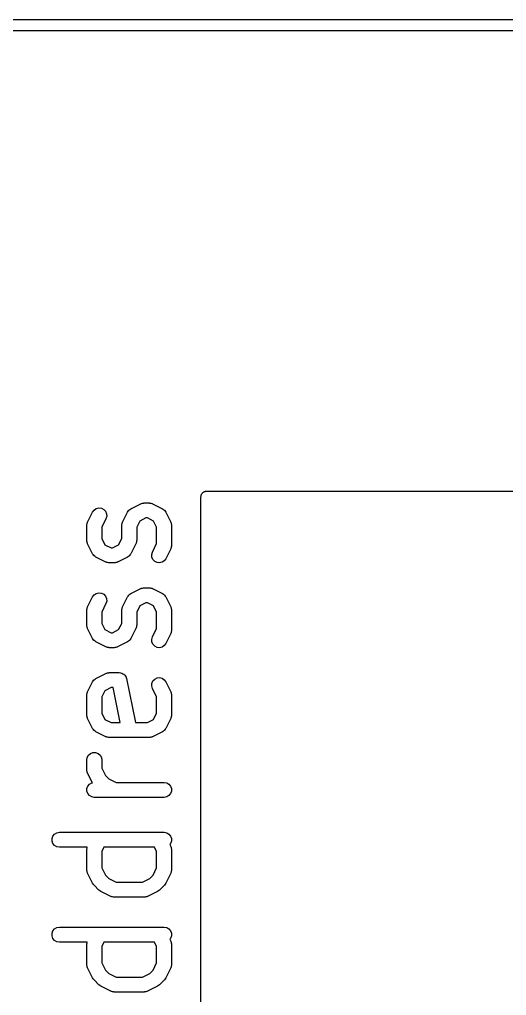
# Model space of a CAD drawing. Extents: x -0.1 to 56.2, y -70.1 to 0.1.
# Drawn here: x 29.4 to 35.91, y -12.96 to 0.07 of the extents above; entities that cross this region are included whole.
import ezdxf

# ---------------------------------------------------------------- set-up
doc = ezdxf.new("R2010")
doc.units = 0
doc.header["$MEASUREMENT"] = 0
doc.layers.add('BLACK', color=7, linetype='CONTINUOUS')

msp = doc.modelspace()

# ---------------------------------------------------------------- linework, layer by layer
at = {"layer": 'BLACK', "linetype": 'CONTINUOUS'}
for p, q in [((12.2934, 0.075), (37.7066, 0.075)), ((37.6955, -0.075), (12.3024, -0.075)), ((31.835, -6.2625), (31.8393, -6.25747)), ((31.8393, -6.25747), (31.8425, -6.25179)), ((31.8425, -6.25179), (31.8476, -6.24757)), ((31.8476, -6.24757), (31.8518, -6.24255)), ((31.8518, -6.24255), (31.8575, -6.23927)), ((31.8575, -6.23927), (31.8625, -6.23505)), ((31.8625, -6.23505), (31.8687, -6.2328)), ((31.8687, -6.2328), (31.8743, -6.22952)), ((31.8743, -6.22952), (31.8808, -6.22838)), ((31.8808, -6.22838), (31.887, -6.22614)), ((31.887, -6.22614), (31.8935, -6.22614)), ((31.8935, -6.22614), (31.9, -6.225)), ((31.9, -6.225), (39.9, -6.225)), ((31.0325, -6.38936), (31.044, -6.38733)), ((31.044, -6.38733), (31.0552, -6.38399)), ((31.0552, -6.38399), (31.061, -6.38433)), ((31.061, -6.38433), (31.0667, -6.38333)), ((31.0667, -6.38333), (31.1333, -6.38333)), ((31.1333, -6.38333), (31.139, -6.38433)), ((31.139, -6.38433), (31.1448, -6.38399)), ((31.1448, -6.38399), (31.156, -6.38733)), ((31.156, -6.38733), (31.1675, -6.38936)), ((31.825, -6.3), (31.8261, -6.29354)), ((31.825, -14.3), (31.825, -6.3)), ((31.8261, -6.28698), (31.8284, -6.28081)), ((31.8261, -6.29354), (31.8261, -6.28698)), ((31.8284, -6.28081), (31.8295, -6.27435)), ((31.8295, -6.27435), (31.8328, -6.26867)), ((31.8328, -6.26867), (31.835, -6.2625)), ((30.3106, -6.63861), (30.3772, -6.50528)), ((30.3772, -6.50528), (30.3979, -6.47738)), ((30.3979, -6.47738), (30.4269, -6.45825)), ((30.4269, -6.45825), (30.4607, -6.45018)), ((30.4607, -6.45018), (30.4952, -6.45415)), ((30.4952, -6.45415), (30.5262, -6.46968)), ((30.5262, -6.46968), (30.5501, -6.4949)), ((30.5501, -6.4949), (30.5639, -6.52676)), ((30.7772, -6.63861), (30.8439, -6.50528)), ((30.8439, -6.50528), (30.8526, -6.49348)), ((30.8526, -6.49348), (30.8607, -6.48125)), ((30.8607, -6.48125), (30.8629, -6.4796)), ((30.8629, -6.4796), (30.8646, -6.47738)), ((30.8646, -6.47738), (30.8768, -6.4693)), ((30.8768, -6.4693), (30.8886, -6.46056)), ((30.8886, -6.46056), (31.0219, -6.39389)), ((31.0219, -6.39389), (31.0275, -6.39225)), ((31.0275, -6.39225), (31.0325, -6.38936)), ((31.1675, -6.38936), (31.1725, -6.39225)), ((31.1725, -6.39225), (31.1781, -6.39389)), ((31.1781, -6.39389), (31.3114, -6.46056)), ((31.3114, -6.46056), (31.3232, -6.4693)), ((31.3232, -6.4693), (31.3354, -6.47738)), ((31.3354, -6.47738), (31.3371, -6.4796)), ((31.3371, -6.4796), (31.3393, -6.48125)), ((31.3393, -6.48125), (31.3474, -6.49348)), ((31.3474, -6.49348), (31.3561, -6.50528)), ((31.3561, -6.50528), (31.4228, -6.63861)), ((30.304, -6.66067), (30.306, -6.64913)), ((30.306, -6.64913), (30.3089, -6.64414)), ((30.3089, -6.64414), (30.3106, -6.63861)), ((30.5561, -6.59472), (30.5, -6.70694)), ((30.566, -6.56143), (30.5561, -6.59472)), ((30.5639, -6.52676), (30.566, -6.56143)), ((30.7707, -6.66067), (30.7727, -6.64913)), ((30.7727, -6.64913), (30.7756, -6.64414)), ((30.7756, -6.64414), (30.7772, -6.63861)), ((31.0079, -6.62454), (30.9667, -6.70694)), ((31.0903, -6.58333), (31.0079, -6.62454)), ((31.1097, -6.58333), (31.0903, -6.58333)), ((31.1921, -6.62454), (31.1097, -6.58333)), ((31.2333, -6.70694), (31.1921, -6.62454)), ((31.4228, -6.63861), (31.4244, -6.64414)), ((31.4244, -6.64414), (31.4273, -6.64913)), ((31.4273, -6.64913), (31.4293, -6.66067)), ((30.3, -6.68333), (30.301, -6.67765)), ((30.3, -6.88333), (30.3, -6.68333)), ((30.3007, -6.6719), (30.304, -6.66067)), ((30.301, -6.67765), (30.3007, -6.6719)), ((30.5, -6.70694), (30.5, -6.85973)), ((30.7667, -6.68333), (30.7677, -6.67765)), ((30.7667, -6.85973), (30.7667, -6.68333)), ((30.7673, -6.6719), (30.7707, -6.66067)), ((30.7677, -6.67765), (30.7673, -6.6719)), ((30.9667, -6.70694), (30.9667, -6.88333)), ((31.2333, -6.92639), (31.2333, -6.70694)), ((31.4293, -6.66067), (31.4327, -6.6719)), ((31.4327, -6.6719), (31.4323, -6.67765)), ((31.4323, -6.67765), (31.4333, -6.68333)), ((31.4333, -6.68333), (31.4333, -6.95)), ((30.301, -6.88901), (30.3, -6.88333)), ((30.3007, -6.89477), (30.301, -6.88901)), ((30.304, -6.906), (30.3007, -6.89477)), ((30.306, -6.91753), (30.304, -6.906)), ((30.5, -6.85973), (30.5412, -6.94213)), ((30.7255, -6.94213), (30.7667, -6.85973)), ((30.9627, -6.90599), (30.9606, -6.91753)), ((30.966, -6.89476), (30.9627, -6.90599)), ((30.9667, -6.88333), (30.9657, -6.88901)), ((30.9657, -6.88901), (30.966, -6.89476)), ((30.3089, -6.92253), (30.306, -6.91753)), ((30.3106, -6.92805), (30.3089, -6.92253)), ((30.3772, -7.06139), (30.3106, -6.92805)), ((30.5412, -6.94213), (30.6236, -6.98333)), ((30.6236, -6.98333), (30.6431, -6.98333)), ((30.6431, -6.98333), (30.7255, -6.94213)), ((30.9561, -6.92805), (30.8894, -7.06139)), ((30.9578, -6.92253), (30.9561, -6.92805)), ((30.9606, -6.91753), (30.9578, -6.92253)), ((31.1673, -7.0719), (31.1772, -7.03861)), ((31.1772, -7.03861), (31.2333, -6.92639)), ((31.4228, -6.99472), (31.3561, -7.12805)), ((31.4244, -6.98919), (31.4228, -6.99472)), ((31.4273, -6.9842), (31.4244, -6.98919)), ((31.4293, -6.97267), (31.4273, -6.9842)), ((31.4327, -6.96143), (31.4293, -6.97267)), ((31.4333, -6.95), (31.4323, -6.95568)), ((31.4323, -6.95568), (31.4327, -6.96143)), ((30.386, -7.07318), (30.3772, -7.06139)), ((30.3941, -7.08542), (30.386, -7.07318)), ((30.3963, -7.08706), (30.3941, -7.08542)), ((30.3979, -7.08928), (30.3963, -7.08706)), ((30.4102, -7.09737), (30.3979, -7.08928)), ((30.4219, -7.10611), (30.4102, -7.09737)), ((30.5553, -7.17278), (30.4219, -7.10611)), ((30.8447, -7.10611), (30.7114, -7.17278)), ((30.8565, -7.09736), (30.8447, -7.10611)), ((30.8688, -7.08928), (30.8565, -7.09736)), ((30.8704, -7.08706), (30.8688, -7.08928)), ((30.8726, -7.08542), (30.8704, -7.08706)), ((30.8807, -7.07318), (30.8726, -7.08542)), ((30.8894, -7.06139), (30.8807, -7.07318)), ((31.1694, -7.10657), (31.1673, -7.0719)), ((31.1832, -7.13843), (31.1694, -7.10657)), ((31.2071, -7.16365), (31.1832, -7.13843)), ((31.2382, -7.17918), (31.2071, -7.16365)), ((31.3354, -7.15595), (31.3064, -7.17508)), ((31.3561, -7.12805), (31.3354, -7.15595)), ((30.5608, -7.17442), (30.5553, -7.17278)), ((30.5658, -7.1773), (30.5608, -7.17442)), ((30.5773, -7.17934), (30.5658, -7.1773)), ((30.5886, -7.18268), (30.5773, -7.17934)), ((30.5943, -7.18233), (30.5886, -7.18268)), ((30.6, -7.18333), (30.5943, -7.18233)), ((30.6667, -7.18333), (30.6, -7.18333)), ((30.6723, -7.18233), (30.6667, -7.18333)), ((30.6781, -7.18268), (30.6723, -7.18233)), ((30.6893, -7.17934), (30.6781, -7.18268)), ((30.7009, -7.1773), (30.6893, -7.17934)), ((30.7059, -7.17442), (30.7009, -7.1773)), ((30.7114, -7.17278), (30.7059, -7.17442)), ((31.2727, -7.18315), (31.2382, -7.17918)), ((31.3064, -7.17508), (31.2727, -7.18315)), ((30.8886, -7.59389), (31.0219, -7.52722)), ((31.0219, -7.52722), (31.0275, -7.52558)), ((31.0275, -7.52558), (31.0325, -7.5227)), ((31.0325, -7.5227), (31.044, -7.52066)), ((31.044, -7.52066), (31.0552, -7.51732)), ((31.0552, -7.51732), (31.061, -7.51767)), ((31.061, -7.51767), (31.0667, -7.51667)), ((31.0667, -7.51667), (31.1333, -7.51667)), ((31.1333, -7.51667), (31.139, -7.51767)), ((31.139, -7.51767), (31.1448, -7.51732)), ((31.1448, -7.51732), (31.156, -7.52066)), ((31.156, -7.52066), (31.1675, -7.5227)), ((31.1675, -7.5227), (31.1725, -7.52558)), ((31.1725, -7.52558), (31.1781, -7.52722)), ((31.1781, -7.52722), (31.3114, -7.59389)), ((30.3106, -7.77194), (30.3772, -7.63861)), ((30.3772, -7.63861), (30.3979, -7.61072)), ((30.3979, -7.61072), (30.4269, -7.59158)), ((30.4269, -7.59158), (30.4607, -7.58351)), ((30.4607, -7.58351), (30.4952, -7.58748)), ((30.4952, -7.58748), (30.5262, -7.60301)), ((30.5262, -7.60301), (30.5501, -7.62823)), ((30.5501, -7.62823), (30.5639, -7.6601)), ((30.5639, -7.6601), (30.566, -7.69476)), ((30.7772, -7.77194), (30.8439, -7.63861)), ((30.8439, -7.63861), (30.8526, -7.62682)), ((30.8526, -7.62682), (30.8607, -7.61458)), ((30.8607, -7.61458), (30.8629, -7.61293)), ((30.8629, -7.61293), (30.8646, -7.61072)), ((30.8646, -7.61072), (30.8768, -7.60264)), ((30.8768, -7.60264), (30.8886, -7.59389)), ((31.3114, -7.59389), (31.3232, -7.60264)), ((31.3232, -7.60264), (31.3354, -7.61072)), ((31.3354, -7.61072), (31.3371, -7.61293)), ((31.3371, -7.61293), (31.3393, -7.61458)), ((31.3393, -7.61458), (31.3474, -7.62682)), ((31.3474, -7.62682), (31.3561, -7.63861)), ((31.3561, -7.63861), (31.4228, -7.77194)), ((30.3, -7.81667), (30.301, -7.81099)), ((30.3, -8.01667), (30.3, -7.81667)), ((30.3007, -7.80523), (30.304, -7.794)), ((30.301, -7.81099), (30.3007, -7.80523)), ((30.304, -7.794), (30.306, -7.78246)), ((30.306, -7.78246), (30.3089, -7.77747)), ((30.3089, -7.77747), (30.3106, -7.77194)), ((30.5561, -7.72805), (30.5, -7.84027)), ((30.566, -7.69476), (30.5561, -7.72805)), ((30.7667, -7.81667), (30.7677, -7.81099)), ((30.7667, -7.99306), (30.7667, -7.81667)), ((30.7673, -7.80523), (30.7707, -7.794)), ((30.7677, -7.81099), (30.7673, -7.80523)), ((30.7707, -7.794), (30.7727, -7.78246)), ((30.7727, -7.78246), (30.7756, -7.77747)), ((30.7756, -7.77747), (30.7772, -7.77194)), ((31.0079, -7.75787), (30.9667, -7.84027)), ((31.0903, -7.71667), (31.0079, -7.75787)), ((31.1097, -7.71667), (31.0903, -7.71667)), ((31.1921, -7.75787), (31.1097, -7.71667)), ((31.2333, -7.84027), (31.1921, -7.75787)), ((31.4228, -7.77194), (31.4244, -7.77747)), ((31.4244, -7.77747), (31.4273, -7.78246)), ((31.4273, -7.78246), (31.4293, -7.794)), ((31.4293, -7.794), (31.4327, -7.80523)), ((31.4327, -7.80523), (31.4323, -7.81099)), ((31.4323, -7.81099), (31.4333, -7.81667)), ((31.4333, -7.81667), (31.4333, -8.08333)), ((30.5, -7.84027), (30.5, -7.99306)), ((30.9667, -7.84027), (30.9667, -8.01667)), ((31.2333, -8.05973), (31.2333, -7.84027)), ((30.301, -8.02234), (30.3, -8.01667)), ((30.3007, -8.0281), (30.301, -8.02234)), ((30.304, -8.03933), (30.3007, -8.0281)), ((30.306, -8.05087), (30.304, -8.03933)), ((30.3089, -8.05586), (30.306, -8.05087)), ((30.3106, -8.06139), (30.3089, -8.05586)), ((30.3772, -8.19472), (30.3106, -8.06139)), ((30.5, -7.99306), (30.5412, -8.07546)), ((30.5412, -8.07546), (30.6236, -8.11667)), ((30.6431, -8.11667), (30.7255, -8.07546)), ((30.7255, -8.07546), (30.7667, -7.99306)), ((30.9561, -8.06139), (30.8894, -8.19472)), ((30.9578, -8.05586), (30.9561, -8.06139)), ((30.9606, -8.05087), (30.9578, -8.05586)), ((30.9627, -8.03933), (30.9606, -8.05087)), ((30.966, -8.0281), (30.9627, -8.03933)), ((30.9667, -8.01667), (30.9657, -8.02234)), ((30.9657, -8.02234), (30.966, -8.0281)), ((31.1772, -8.17194), (31.2333, -8.05973)), ((31.4333, -8.08333), (31.4323, -8.08901)), ((30.386, -8.2065), (30.3772, -8.19472)), ((30.3941, -8.21875), (30.386, -8.2065)), ((30.6236, -8.11667), (30.6431, -8.11667)), ((30.8807, -8.20651), (30.8726, -8.21875)), ((30.8894, -8.19472), (30.8807, -8.20651)), ((31.1673, -8.20523), (31.1772, -8.17194)), ((31.1694, -8.2399), (31.1673, -8.20523)), ((31.4228, -8.12805), (31.3561, -8.26139)), ((31.4244, -8.12253), (31.4228, -8.12805)), ((31.4273, -8.11754), (31.4244, -8.12253)), ((31.4293, -8.106), (31.4273, -8.11754)), ((31.4327, -8.09477), (31.4293, -8.106)), ((31.4323, -8.08901), (31.4327, -8.09477)), ((30.3963, -8.2204), (30.3941, -8.21875)), ((30.3979, -8.22261), (30.3963, -8.2204)), ((30.4102, -8.2307), (30.3979, -8.22261)), ((30.4219, -8.23944), (30.4102, -8.2307)), ((30.5553, -8.30611), (30.4219, -8.23944)), ((30.5608, -8.30775), (30.5553, -8.30611)), ((30.5658, -8.31063), (30.5608, -8.30775)), ((30.5773, -8.31267), (30.5658, -8.31063)), ((30.5886, -8.31601), (30.5773, -8.31267)), ((30.5943, -8.31566), (30.5886, -8.31601)), ((30.6, -8.31667), (30.5943, -8.31566)), ((30.6667, -8.31667), (30.6, -8.31667)), ((30.6723, -8.31566), (30.6667, -8.31667)), ((30.6781, -8.31601), (30.6723, -8.31566)), ((30.6893, -8.31267), (30.6781, -8.31601)), ((30.7009, -8.31063), (30.6893, -8.31267)), ((30.7059, -8.30775), (30.7009, -8.31063)), ((30.7114, -8.30611), (30.7059, -8.30775)), ((30.8447, -8.23944), (30.7114, -8.30611)), ((30.8565, -8.2307), (30.8447, -8.23944)), ((30.8688, -8.22261), (30.8565, -8.2307)), ((30.8704, -8.2204), (30.8688, -8.22261)), ((30.8726, -8.21875), (30.8704, -8.2204)), ((31.1832, -8.27177), (31.1694, -8.2399)), ((31.2071, -8.29698), (31.1832, -8.27177)), ((31.2382, -8.31252), (31.2071, -8.29698)), ((31.2727, -8.31649), (31.2382, -8.31252)), ((31.3064, -8.30842), (31.2727, -8.31649)), ((31.3354, -8.28928), (31.3064, -8.30842)), ((31.3561, -8.26139), (31.3354, -8.28928)), ((30.4102, -8.73597), (30.4219, -8.72722)), ((30.4219, -8.72722), (30.5553, -8.66056)), ((30.5553, -8.66056), (30.5608, -8.65891)), ((30.5608, -8.65891), (30.5658, -8.65603)), ((30.5658, -8.65603), (30.5773, -8.654)), ((30.5773, -8.654), (30.5886, -8.65066)), ((30.5886, -8.65066), (30.5943, -8.651)), ((30.5943, -8.651), (30.6, -8.65)), ((30.6, -8.65), (30.7333, -8.65)), ((30.7333, -8.65), (30.7493, -8.65282)), ((30.7493, -8.65282), (30.7654, -8.65527)), ((30.7654, -8.65527), (30.7664, -8.65583)), ((30.7664, -8.65583), (30.7675, -8.65603)), ((30.7675, -8.65603), (30.7816, -8.66414)), ((30.7816, -8.66414), (30.7958, -8.67195)), ((30.7958, -8.67195), (30.7966, -8.67282)), ((30.7966, -8.67282), (30.7976, -8.6734)), ((30.7976, -8.6734), (30.8081, -8.68584)), ((30.8081, -8.68584), (30.8188, -8.69803)), ((30.8188, -8.69803), (30.8192, -8.69911)), ((30.8192, -8.69911), (30.8199, -8.7)), ((30.8199, -8.7), (30.8255, -8.71527)), ((30.8255, -8.71527), (30.8314, -8.73039)), ((30.8314, -8.73039), (30.9486, -9.31667)), ((31.2071, -8.73635), (31.2382, -8.72082)), ((31.2382, -8.72082), (31.2727, -8.71684)), ((31.2727, -8.71684), (31.3064, -8.72491)), ((31.3064, -8.72491), (31.3354, -8.74405)), ((30.3106, -8.90528), (30.3772, -8.77195)), ((30.3772, -8.77195), (30.386, -8.76016)), ((30.386, -8.76016), (30.3941, -8.74791)), ((30.3941, -8.74791), (30.3963, -8.74627)), ((30.3963, -8.74627), (30.3979, -8.74405)), ((30.3979, -8.74405), (30.4102, -8.73597)), ((30.6236, -8.85), (30.5412, -8.8912)), ((30.6514, -8.85), (30.6236, -8.85)), ((30.7447, -9.31667), (30.6514, -8.85)), ((31.1673, -8.8281), (31.1694, -8.79343)), ((31.1772, -8.86139), (31.1673, -8.8281)), ((31.1694, -8.79343), (31.1832, -8.76157)), ((31.2333, -8.97361), (31.1772, -8.86139)), ((31.1832, -8.76157), (31.2071, -8.73635)), ((31.3354, -8.74405), (31.3561, -8.77194)), ((31.3561, -8.77194), (31.4228, -8.90528)), ((30.3, -8.95), (30.301, -8.94432)), ((30.3, -9.21667), (30.3, -8.95)), ((30.3007, -8.93857), (30.304, -8.92734)), ((30.301, -8.94432), (30.3007, -8.93857)), ((30.304, -8.92734), (30.306, -8.9158)), ((30.306, -8.9158), (30.3089, -8.91081)), ((30.3089, -8.91081), (30.3106, -8.90528)), ((30.5412, -8.8912), (30.5, -8.97361)), ((30.5, -8.97361), (30.5, -9.19306)), ((31.2333, -9.19306), (31.2333, -8.97361)), ((31.4228, -8.90528), (31.4244, -8.91081)), ((31.4244, -8.91081), (31.4273, -8.9158)), ((31.4273, -8.9158), (31.4293, -8.92734)), ((31.4293, -8.92734), (31.4327, -8.93857)), ((31.4327, -8.93857), (31.4323, -8.94432)), ((31.4323, -8.94432), (31.4333, -8.95)), ((31.4333, -8.95), (31.4333, -9.21667)), ((30.301, -9.22234), (30.3, -9.21667)), ((30.3007, -9.2281), (30.301, -9.22234)), ((30.304, -9.23933), (30.3007, -9.2281)), ((30.306, -9.25087), (30.304, -9.23933)), ((30.3089, -9.25586), (30.306, -9.25087)), ((30.3106, -9.26139), (30.3089, -9.25586)), ((30.5, -9.19306), (30.5412, -9.27546)), ((31.1921, -9.27546), (31.2333, -9.19306)), ((31.4244, -9.25586), (31.4228, -9.26139)), ((31.4273, -9.25087), (31.4244, -9.25586)), ((31.4293, -9.23933), (31.4273, -9.25087)), ((31.4327, -9.2281), (31.4293, -9.23933)), ((31.4333, -9.21667), (31.4323, -9.22234)), ((31.4323, -9.22234), (31.4327, -9.2281)), ((30.3772, -9.39472), (30.3106, -9.26139)), ((30.5412, -9.27546), (30.6236, -9.31667)), ((30.6236, -9.31667), (30.7447, -9.31667)), ((30.9486, -9.31667), (31.1097, -9.31667)), ((31.1097, -9.31667), (31.1921, -9.27546)), ((31.4228, -9.26139), (31.3561, -9.39472)), ((30.386, -9.4065), (30.3772, -9.39472)), ((30.3941, -9.41875), (30.386, -9.4065)), ((30.3963, -9.4204), (30.3941, -9.41875)), ((30.3979, -9.42262), (30.3963, -9.4204)), ((30.4102, -9.4307), (30.3979, -9.42262)), ((30.4219, -9.43944), (30.4102, -9.4307)), ((30.5553, -9.50611), (30.4219, -9.43944)), ((30.5608, -9.50775), (30.5553, -9.50611)), ((30.5658, -9.51063), (30.5608, -9.50775)), ((30.5773, -9.51267), (30.5658, -9.51063)), ((30.5886, -9.51601), (30.5773, -9.51267)), ((30.5943, -9.51567), (30.5886, -9.51601)), ((30.6, -9.51667), (30.5943, -9.51567)), ((31.1333, -9.51667), (30.6, -9.51667)), ((31.139, -9.51567), (31.1333, -9.51667)), ((31.1448, -9.51601), (31.139, -9.51567)), ((31.156, -9.51267), (31.1448, -9.51601)), ((31.1675, -9.51063), (31.156, -9.51267)), ((31.1725, -9.50775), (31.1675, -9.51063)), ((31.1781, -9.50611), (31.1725, -9.50775)), ((31.3114, -9.43944), (31.1781, -9.50611)), ((31.3232, -9.43069), (31.3114, -9.43944)), ((31.3354, -9.42262), (31.3232, -9.43069)), ((31.3371, -9.4204), (31.3354, -9.42262)), ((31.3393, -9.41875), (31.3371, -9.4204)), ((31.3474, -9.40651), (31.3393, -9.41875)), ((31.3561, -9.39472), (31.3474, -9.40651)), ((30.306, -9.78246), (30.3234, -9.75239)), ((30.3234, -9.75239), (30.35, -9.73006)), ((30.35, -9.73006), (30.3826, -9.71819)), ((30.3826, -9.71819), (30.4174, -9.71819)), ((30.4174, -9.71819), (30.45, -9.73006)), ((30.45, -9.73006), (30.4766, -9.75239)), ((30.4766, -9.75239), (30.494, -9.78246)), ((30.3, -9.81667), (30.306, -9.78246)), ((30.3, -9.95), (30.3, -9.81667)), ((30.494, -9.78246), (30.5, -9.81667)), ((30.5, -9.81667), (30.5, -9.92639)), ((30.301, -9.95568), (30.3, -9.95)), ((30.3007, -9.96143), (30.301, -9.95568)), ((30.304, -9.97266), (30.3007, -9.96143)), ((30.306, -9.9842), (30.304, -9.97266)), ((30.3089, -9.98919), (30.306, -9.9842)), ((30.3106, -9.99472), (30.3089, -9.98919)), ((30.3738, -10.1213), (30.3106, -9.99472)), ((30.5, -9.92639), (30.5489, -10.0241)), ((30.5489, -10.0241), (30.5926, -10.0678)), ((30.3015, -10.1993), (30.3134, -10.1667)), ((30.3134, -10.1667), (30.3357, -10.1401)), ((30.3357, -10.1401), (30.3658, -10.1227)), ((30.3658, -10.1227), (30.3738, -10.1213)), ((30.5926, -10.0678), (30.6903, -10.1167)), ((30.6903, -10.1167), (31.3333, -10.1167)), ((31.3333, -10.1167), (31.3675, -10.1227)), ((31.3675, -10.1227), (31.3976, -10.1401)), ((31.3976, -10.1401), (31.4199, -10.1667)), ((31.4199, -10.1667), (31.4318, -10.1993)), ((30.3015, -10.234), (30.3015, -10.1993)), ((30.3134, -10.2667), (30.3015, -10.234)), ((30.3357, -10.2933), (30.3134, -10.2667)), ((30.3658, -10.3106), (30.3357, -10.2933)), ((31.3976, -10.2933), (31.3675, -10.3106)), ((31.4199, -10.2667), (31.3976, -10.2933)), ((31.4318, -10.234), (31.4199, -10.2667)), ((31.4318, -10.1993), (31.4318, -10.234)), ((30.4, -10.3167), (30.3658, -10.3106)), ((31.3333, -10.3167), (30.4, -10.3167)), ((31.3675, -10.3106), (31.3333, -10.3167)), ((29.8467, -10.8333), (29.8691, -10.8067)), ((29.8691, -10.8067), (29.8991, -10.7894)), ((29.8991, -10.7894), (29.9333, -10.7833)), ((29.9333, -10.7833), (31.3333, -10.7833)), ((31.3333, -10.7833), (31.3675, -10.7894)), ((31.3675, -10.7894), (31.3976, -10.8067)), ((31.3976, -10.8067), (31.4199, -10.8333)), ((29.8349, -10.866), (29.8467, -10.8333)), ((29.8349, -10.9007), (29.8349, -10.866)), ((29.8467, -10.9333), (29.8349, -10.9007)), ((29.8691, -10.9599), (29.8467, -10.9333)), ((31.4199, -10.9333), (31.4096, -10.9456)), ((31.4096, -10.9456), (31.4228, -10.9719)), ((31.4199, -10.8333), (31.4318, -10.866)), ((31.4318, -10.9007), (31.4199, -10.9333)), ((31.4318, -10.866), (31.4318, -10.9007)), ((29.8991, -10.9773), (29.8691, -10.9599)), ((29.9333, -10.9833), (29.8991, -10.9773)), ((30.3059, -10.9833), (29.9333, -10.9833)), ((30.3, -11.0167), (30.301, -11.011)), ((30.3, -11.2833), (30.3, -11.0167)), ((30.3007, -11.0052), (30.304, -10.994)), ((30.301, -11.011), (30.3007, -11.0052)), ((30.304, -10.994), (30.3059, -10.9833)), ((30.5285, -10.9833), (30.5, -11.0403)), ((30.5, -11.0403), (30.5, -11.2597)), ((31.2049, -10.9833), (30.5285, -10.9833)), ((31.2333, -11.0403), (31.2049, -10.9833)), ((31.2333, -11.2597), (31.2333, -11.0403)), ((31.4228, -10.9719), (31.4244, -10.9775)), ((31.4244, -10.9775), (31.4273, -10.9825)), ((31.4273, -10.9825), (31.4293, -10.994)), ((31.4293, -10.994), (31.4327, -11.0052)), ((31.4327, -11.0052), (31.4323, -11.011)), ((31.4323, -11.011), (31.4333, -11.0167)), ((31.4333, -11.0167), (31.4333, -11.2833)), ((30.301, -11.289), (30.3, -11.2833)), ((30.3007, -11.2948), (30.301, -11.289)), ((30.304, -11.306), (30.3007, -11.2948)), ((30.306, -11.3175), (30.304, -11.306)), ((30.3089, -11.3225), (30.306, -11.3175)), ((30.3106, -11.3281), (30.3089, -11.3225)), ((30.3772, -11.4614), (30.3106, -11.3281)), ((30.5, -11.2597), (30.5489, -11.3574)), ((31.1845, -11.3574), (31.2333, -11.2597)), ((31.4228, -11.3281), (31.3561, -11.4614)), ((31.4244, -11.3225), (31.4228, -11.3281)), ((31.4273, -11.3175), (31.4244, -11.3225)), ((31.4293, -11.306), (31.4273, -11.3175)), ((31.4327, -11.2948), (31.4293, -11.306)), ((31.4333, -11.2833), (31.4323, -11.289)), ((31.4323, -11.289), (31.4327, -11.2948)), ((30.3868, -11.4742), (30.3772, -11.4614)), ((30.5489, -11.3574), (30.5926, -11.4011)), ((30.5926, -11.4011), (30.6903, -11.45)), ((30.6903, -11.45), (31.0431, -11.45)), ((31.0431, -11.45), (31.1408, -11.4011)), ((31.1408, -11.4011), (31.1845, -11.3574)), ((31.3561, -11.4614), (31.3466, -11.4743)), ((30.396, -11.4874), (30.3868, -11.4742)), ((30.4626, -11.554), (30.396, -11.4874)), ((30.4757, -11.5632), (30.4626, -11.554)), ((30.4886, -11.5728), (30.4757, -11.5632)), ((30.6219, -11.6394), (30.4886, -11.5728)), ((31.2447, -11.5728), (31.1114, -11.6394)), ((31.2576, -11.5632), (31.2447, -11.5728)), ((31.2707, -11.554), (31.2576, -11.5632)), ((31.3374, -11.4874), (31.2707, -11.554)), ((31.3466, -11.4743), (31.3374, -11.4874)), ((30.6275, -11.6411), (30.6219, -11.6394)), ((30.6325, -11.644), (30.6275, -11.6411)), ((30.644, -11.646), (30.6325, -11.644)), ((30.6552, -11.6493), (30.644, -11.646)), ((30.661, -11.649), (30.6552, -11.6493)), ((30.6667, -11.65), (30.661, -11.649)), ((31.0667, -11.65), (30.6667, -11.65)), ((31.0723, -11.649), (31.0667, -11.65)), ((31.0781, -11.6493), (31.0723, -11.649)), ((31.0893, -11.646), (31.0781, -11.6493)), ((31.1009, -11.644), (31.0893, -11.646)), ((31.1059, -11.6411), (31.1009, -11.644)), ((31.1114, -11.6394), (31.1059, -11.6411)), ((29.8349, -12.1326), (29.8467, -12.1)), ((29.8467, -12.1), (29.8691, -12.0734)), ((29.8691, -12.0734), (29.8991, -12.056)), ((29.8991, -12.056), (29.9333, -12.05)), ((29.9333, -12.05), (31.3333, -12.05)), ((31.3333, -12.05), (31.3675, -12.056)), ((31.3675, -12.056), (31.3976, -12.0734)), ((31.3976, -12.0734), (31.4199, -12.1)), ((31.4199, -12.1), (31.4318, -12.1326)), ((29.8349, -12.1674), (29.8349, -12.1326)), ((29.8467, -12.2), (29.8349, -12.1674)), ((29.8691, -12.2266), (29.8467, -12.2)), ((29.8991, -12.244), (29.8691, -12.2266)), ((29.9333, -12.25), (29.8991, -12.244)), ((30.3059, -12.25), (29.9333, -12.25)), ((30.304, -12.2607), (30.3059, -12.25)), ((30.5285, -12.25), (30.5, -12.3069)), ((31.2049, -12.25), (30.5285, -12.25)), ((31.2333, -12.3069), (31.2049, -12.25)), ((31.4199, -12.2), (31.4096, -12.2123)), ((31.4096, -12.2123), (31.4228, -12.2386)), ((31.4318, -12.1674), (31.4199, -12.2)), ((31.4228, -12.2386), (31.4244, -12.2441)), ((31.4244, -12.2441), (31.4273, -12.2491)), ((31.4273, -12.2491), (31.4293, -12.2607)), ((31.4318, -12.1326), (31.4318, -12.1674)), ((30.3, -12.2833), (30.301, -12.2777)), ((30.3, -12.55), (30.3, -12.2833)), ((30.3007, -12.2719), (30.304, -12.2607)), ((30.301, -12.2777), (30.3007, -12.2719)), ((30.5, -12.3069), (30.5, -12.5264)), ((31.2333, -12.5264), (31.2333, -12.3069)), ((31.4293, -12.2607), (31.4327, -12.2719)), ((31.4327, -12.2719), (31.4323, -12.2777)), ((31.4323, -12.2777), (31.4333, -12.2833)), ((31.4333, -12.2833), (31.4333, -12.55)), ((30.301, -12.5557), (30.3, -12.55)), ((30.3007, -12.5614), (30.301, -12.5557)), ((30.304, -12.5727), (30.3007, -12.5614)), ((30.306, -12.5842), (30.304, -12.5727)), ((30.3089, -12.5892), (30.306, -12.5842)), ((30.3106, -12.5947), (30.3089, -12.5892)), ((30.3772, -12.7281), (30.3106, -12.5947)), ((30.5, -12.5264), (30.5489, -12.6241)), ((30.5489, -12.6241), (30.5926, -12.6678)), ((31.1408, -12.6678), (31.1845, -12.6241)), ((31.1845, -12.6241), (31.2333, -12.5264)), ((31.4228, -12.5947), (31.3561, -12.7281)), ((31.4244, -12.5892), (31.4228, -12.5947)), ((31.4273, -12.5842), (31.4244, -12.5892)), ((31.4293, -12.5727), (31.4273, -12.5842)), ((31.4327, -12.5614), (31.4293, -12.5727)), ((31.4333, -12.55), (31.4323, -12.5557)), ((31.4323, -12.5557), (31.4327, -12.5614)), ((30.3868, -12.7409), (30.3772, -12.7281)), ((30.396, -12.754), (30.3868, -12.7409)), ((30.4626, -12.8207), (30.396, -12.754)), ((30.5926, -12.6678), (30.6903, -12.7167)), ((30.6903, -12.7167), (31.0431, -12.7167)), ((31.0431, -12.7167), (31.1408, -12.6678)), ((31.3374, -12.754), (31.2707, -12.8207)), ((31.3466, -12.7409), (31.3374, -12.754)), ((31.3561, -12.7281), (31.3466, -12.7409)), ((30.4757, -12.8299), (30.4626, -12.8207)), ((30.4886, -12.8394), (30.4757, -12.8299)), ((30.6219, -12.9061), (30.4886, -12.8394)), ((30.6275, -12.9078), (30.6219, -12.9061)), ((31.1114, -12.9061), (31.1059, -12.9078)), ((31.2447, -12.8394), (31.1114, -12.9061)), ((31.2576, -12.8299), (31.2447, -12.8394)), ((31.2707, -12.8207), (31.2576, -12.8299)), ((30.6325, -12.9106), (30.6275, -12.9078)), ((30.644, -12.9127), (30.6325, -12.9106)), ((30.6552, -12.916), (30.644, -12.9127)), ((30.661, -12.9157), (30.6552, -12.916)), ((30.6667, -12.9167), (30.661, -12.9157)), ((31.0667, -12.9167), (30.6667, -12.9167)), ((31.0723, -12.9157), (31.0667, -12.9167)), ((31.0781, -12.916), (31.0723, -12.9157)), ((31.0893, -12.9127), (31.0781, -12.916)), ((31.1009, -12.9106), (31.0893, -12.9127)), ((31.1059, -12.9078), (31.1009, -12.9106))]:
    msp.add_line(p, q, dxfattribs=at)

doc.saveas('drawing.dxf')
